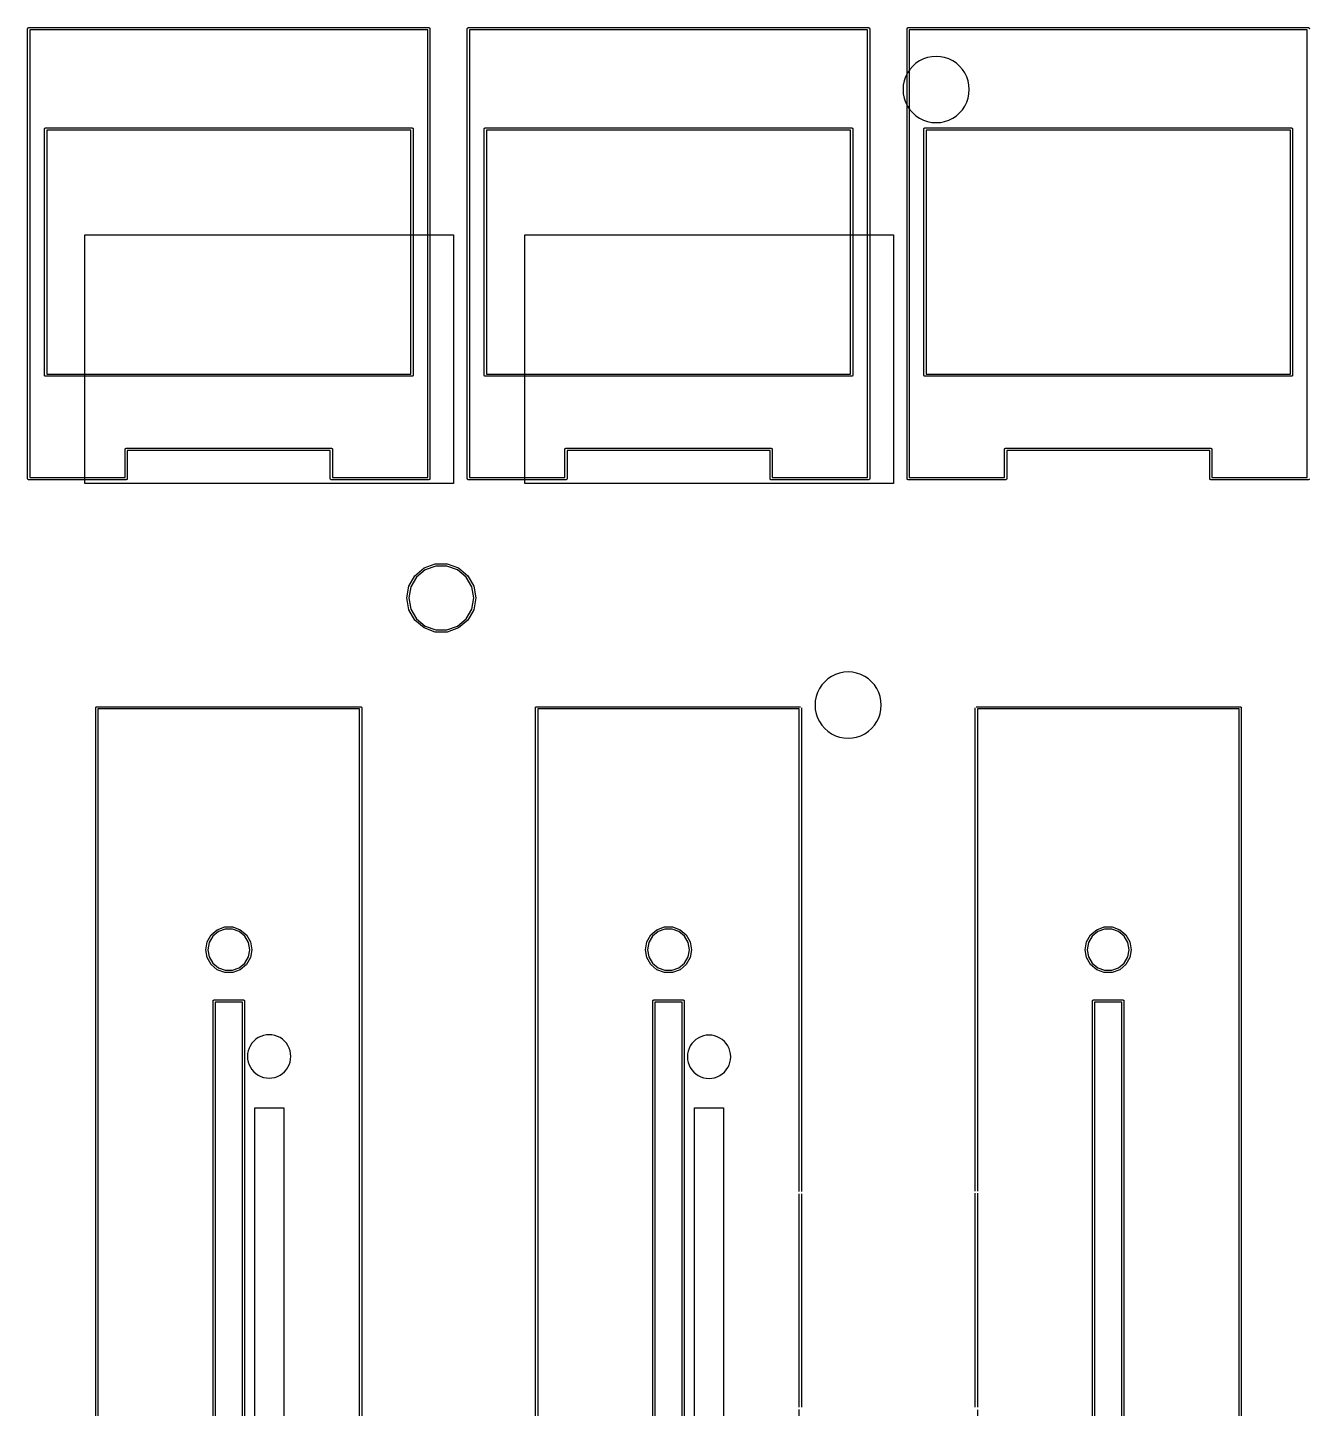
# Model space of a CAD drawing. Extents: x -49 to 2352, y 491 to 1544.
# Drawn here: x 1535.3 to 1799.7, y 836.6 to 1121.5 of the extents above; entities that cross this region are included whole.
import ezdxf

# ---------------------------------------------------------------- set-up
doc = ezdxf.new("R2010")
doc.units = 0
doc.layers.add('Cuts', color=7, linetype='CONTINUOUS')
doc.layers.add('Silkscreen', color=7, linetype='CONTINUOUS')

msp = doc.modelspace()

# ---------------------------------------------------------------- linework, layer by layer
at = {"layer": 'Cuts', "color": 1}
for points in [[(1729.55032, 1108.677368), (1729.55032, 1108.677368)], [(1547.12032, 1078.685368), (1623.16448, 1078.685368), (1623.16448, 1027.435688), (1547.12032, 1027.435688), (1547.12032, 1078.685368)], [(1637.85344, 1078.676808), (1713.8976, 1078.676808), (1713.8976, 1027.427128), (1637.85344, 1027.427128), (1637.85344, 1078.676808)], [(1711.3984, 981.689048), (1711.3984, 981.689048)], [(1589.6016, 909.199368), (1589.6016, 909.199368)], [(1680.3476, 909.126408), (1680.3476, 909.126408)], [(1582.14544, 898.568248), (1588.1568, 898.568248), (1588.1568, 565.950008), (1582.14544, 565.950008), (1582.14544, 898.568248)], [(1672.84992, 898.568248), (1678.86128, 898.568248), (1678.86128, 565.950008), (1672.84992, 565.950008), (1672.84992, 898.568248)]]:
    msp.add_lwpolyline(points, close=True, dxfattribs=at)
for points in [[(1719.30346, 1114.593395), (1717.189867, 1113.373111), (1715.88784, 1111.117935), (1715.88784, 1108.677368)], [(1726.1347, 1114.593395), (1724.021107, 1115.813678), (1721.417053, 1115.813678), (1719.30346, 1114.593395)], [(1729.55032, 1108.677368), (1729.55032, 1111.117935), (1728.248293, 1113.373111), (1726.1347, 1114.593395)], [(1715.88784, 1108.677368), (1715.88784, 1106.236801), (1717.189867, 1103.981624), (1719.30346, 1102.76134)], [(1726.1347, 1102.76134), (1728.248293, 1103.981624), (1729.55032, 1106.236801), (1729.55032, 1108.677368)], [(1719.30346, 1102.76134), (1721.417053, 1101.541057), (1724.021107, 1101.541057), (1726.1347, 1102.76134)], [(1707.98278, 987.605075), (1705.869187, 988.825358), (1703.265133, 988.825358), (1701.15154, 987.605075)], [(1701.15154, 987.605075), (1699.037947, 986.384791), (1697.73592, 984.129615), (1697.73592, 981.689048)], [(1711.3984, 981.689048), (1711.3984, 984.129615), (1710.096373, 986.384791), (1707.98278, 987.605075)], [(1697.73592, 981.689048), (1697.73592, 979.248481), (1699.037947, 976.993304), (1701.15154, 975.77302)], [(1707.98278, 975.77302), (1710.096373, 976.993304), (1711.3984, 979.248481), (1711.3984, 981.689048)], [(1701.15154, 975.77302), (1703.265133, 974.552737), (1705.869187, 974.552737), (1707.98278, 975.77302)], [(1582.89024, 913.074173), (1581.505905, 912.274927), (1580.65312, 910.79786), (1580.65312, 909.199368)], [(1587.36448, 913.074173), (1585.980145, 913.873419), (1584.274575, 913.873419), (1582.89024, 913.074173)], [(1589.6016, 909.199368), (1589.6016, 910.79786), (1588.748815, 912.274927), (1587.36448, 913.074173)], [(1673.63624, 913.001213), (1672.251905, 912.201967), (1671.39912, 910.7249), (1671.39912, 909.126408)], [(1678.11048, 913.001213), (1676.726145, 913.800459), (1675.020575, 913.800459), (1673.63624, 913.001213)], [(1680.3476, 909.126408), (1680.3476, 910.7249), (1679.494815, 912.201967), (1678.11048, 913.001213)], [(1580.65312, 909.199368), (1580.65312, 907.600876), (1581.505905, 906.123808), (1582.89024, 905.324562)], [(1587.36448, 905.324562), (1588.748815, 906.123808), (1589.6016, 907.600876), (1589.6016, 909.199368)], [(1671.39912, 909.126408), (1671.39912, 907.527916), (1672.251905, 906.050848), (1673.63624, 905.251602)], [(1678.11048, 905.251602), (1679.494815, 906.050848), (1680.3476, 907.527916), (1680.3476, 909.126408)], [(1582.89024, 905.324562), (1584.274575, 904.525316), (1585.980145, 904.525316), (1587.36448, 905.324562)], [(1673.63624, 905.251602), (1675.020575, 904.452356), (1676.726145, 904.452356), (1678.11048, 905.251602)]]:
    msp.add_open_spline(points, degree=3, dxfattribs=at)
at = {"layer": 'Silkscreen', "color": 7}
for points in [[(1535.30048, 1028.402088), (1535.30048, 1121.227288), (1535.30048, 1121.247288)], [(1535.30352, 1121.266568), (1535.31152, 1121.285768)], [(1535.30352, 1121.246968), (1535.30352, 1121.266168)], [(1535.30952, 1121.285368), (1535.31752, 1121.304568)], [(1535.3156, 1121.304968), (1535.3244, 1121.321768)], [(1535.32464, 1121.321928), (1535.33264, 1121.340328)], [(1535.33072, 1121.340648), (1535.34272, 1121.355848), (1535.3548, 1121.373368)], [(1535.35488, 1121.373048), (1535.37008, 1121.385848)], [(1535.37, 1121.385688), (1535.382, 1121.400888)], [(1535.38208, 1121.401128), (1535.39728, 1121.410728), (1535.4124, 1121.423608)], [(1535.41232, 1121.423848), (1535.43312, 1121.431848)], [(1535.43352, 1121.430488), (1535.44872, 1121.440088)], [(1535.44864, 1121.440408), (1535.46944, 1121.440408)], [(1535.46984, 1121.443768), (1535.48824, 1121.451768)], [(1535.48792, 1121.450728), (1535.50952, 1121.450728)], [(1535.50912, 1121.450728), (1535.52752, 1121.450728)], [(1535.52728, 1121.454088), (1618.07216, 1121.454088), (1618.09056, 1121.454088)], [(1535.754, 1121.000488), (1535.754, 1028.628888), (1555.4076, 1028.628888), (1555.4076, 1034.449288), (1555.4076, 1034.469288)], [(1598.19184, 1034.449288), (1598.19184, 1028.628888), (1617.84536, 1028.628888), (1617.84536, 1121.000488), (1535.754, 1121.000488)], [(1618.09024, 1121.450728), (1618.11104, 1121.450728)], [(1618.11144, 1121.450728), (1618.12984, 1121.442728)], [(1618.1296, 1121.443768), (1618.1504, 1121.443768)], [(1618.15072, 1121.440408), (1618.16592, 1121.430808)], [(1618.16584, 1121.430488), (1618.18664, 1121.422488)], [(1618.18704, 1121.423848), (1618.20224, 1121.411048)], [(1618.20216, 1121.410808), (1618.21736, 1121.401208), (1618.22928, 1121.385928)], [(1618.22936, 1121.385688), (1618.24456, 1121.372888)], [(1618.24448, 1121.373048), (1618.25648, 1121.355448)], [(1618.25656, 1121.355768), (1618.26856, 1121.340568), (1618.27664, 1121.322248)], [(1618.27472, 1121.321928), (1618.28352, 1121.305128)], [(1618.28376, 1121.304968), (1618.29176, 1121.285768)], [(1618.28984, 1121.285368), (1618.29784, 1121.266168)], [(1618.29592, 1121.266568), (1618.29592, 1121.247368)], [(1618.29592, 1121.246968), (1618.29592, 1121.226968)], [(1618.29888, 1121.227288), (1618.29888, 1028.402088), (1618.29888, 1028.382088)], [(1626.00912, 1028.402088), (1626.00912, 1121.227288), (1626.00912, 1121.247288)], [(1626.01216, 1121.266568), (1626.02016, 1121.285768)], [(1626.01216, 1121.246968), (1626.01216, 1121.266168)], [(1626.01824, 1121.285368), (1626.02624, 1121.304568)], [(1626.02424, 1121.304968), (1626.03304, 1121.321768)], [(1626.03336, 1121.321928), (1626.04136, 1121.340328)], [(1626.03936, 1121.340648), (1626.05136, 1121.355848), (1626.06344, 1121.373368)], [(1626.0636, 1121.373048), (1626.0788, 1121.385848)], [(1626.07872, 1121.385688), (1626.09072, 1121.400888)], [(1626.0908, 1121.401128), (1626.106, 1121.410728), (1626.12112, 1121.423608)], [(1626.12104, 1121.423848), (1626.14184, 1121.431848)], [(1626.14216, 1121.430488), (1626.15736, 1121.440088)], [(1626.15728, 1121.440408), (1626.17808, 1121.440408)], [(1626.17848, 1121.443768), (1626.19688, 1121.451768)], [(1626.19664, 1121.450728), (1626.21824, 1121.450728)], [(1626.21776, 1121.450728), (1626.23616, 1121.450728)], [(1626.23592, 1121.454088), (1708.7808, 1121.454088), (1708.7992, 1121.454088)], [(1626.46272, 1121.000488), (1626.46272, 1028.628888), (1646.11624, 1028.628888), (1646.11624, 1034.449288), (1646.11624, 1034.469288)], [(1688.90048, 1034.449288), (1688.90048, 1028.628888), (1708.554, 1028.628888), (1708.554, 1121.000488), (1626.46272, 1121.000488)], [(1708.79896, 1121.450728), (1708.81976, 1121.450728)], [(1708.82008, 1121.450728), (1708.83848, 1121.442728)], [(1708.83824, 1121.443768), (1708.85984, 1121.443768)], [(1708.85944, 1121.440408), (1708.87464, 1121.430808)], [(1708.87456, 1121.430488), (1708.89616, 1121.422488)], [(1708.89568, 1121.423848), (1708.91088, 1121.411048)], [(1708.9108, 1121.410808), (1708.926, 1121.401208), (1708.93792, 1121.385928)], [(1708.938, 1121.385688), (1708.9532, 1121.372888)], [(1708.95312, 1121.373048), (1708.96512, 1121.355448)], [(1708.9652, 1121.355768), (1708.9772, 1121.340568)], [(1708.97736, 1121.340648), (1708.98536, 1121.322248)], [(1708.98336, 1121.321928), (1708.99216, 1121.305128)], [(1708.99248, 1121.304968), (1709.00048, 1121.285768)], [(1708.99848, 1121.285368), (1709.00648, 1121.266168)], [(1709.00456, 1121.266568), (1709.00456, 1121.247368)], [(1709.00456, 1121.246968), (1709.00456, 1121.226968)], [(1709.0076, 1121.227288), (1709.0076, 1028.402088), (1709.0076, 1028.382088)], [(1716.71784, 1028.402088), (1716.71784, 1121.227288), (1716.71784, 1121.247288)], [(1716.7208, 1121.266568), (1716.7288, 1121.285768)], [(1716.7208, 1121.246968), (1716.7208, 1121.266168)], [(1716.72688, 1121.285368), (1716.73488, 1121.304568)], [(1716.73296, 1121.304968), (1716.74176, 1121.321768)], [(1716.742, 1121.321928), (1716.75, 1121.340328)], [(1716.748, 1121.340648), (1716.76, 1121.355848)], [(1716.76016, 1121.355768), (1716.77216, 1121.373368)], [(1716.77224, 1121.373048), (1716.78744, 1121.385848)], [(1716.78736, 1121.385688), (1716.79936, 1121.400888)], [(1716.79944, 1121.401128), (1716.81464, 1121.410728), (1716.82976, 1121.423608)], [(1716.82968, 1121.423848), (1716.85048, 1121.431848)], [(1716.85088, 1121.430488), (1716.86608, 1121.440088)], [(1716.866, 1121.440408), (1716.8868, 1121.440408)], [(1716.88712, 1121.443768), (1716.90552, 1121.451768)], [(1716.90528, 1121.450728), (1716.92608, 1121.450728)], [(1716.9264, 1121.450728), (1716.9448, 1121.450728)], [(1716.94456, 1121.454088), (1799.48944, 1121.454088), (1799.50784, 1121.454088)], [(1717.17136, 1121.000488), (1717.17136, 1028.628888), (1736.82488, 1028.628888), (1736.82488, 1034.449288), (1736.82488, 1034.469288)], [(1779.60912, 1034.449288), (1779.60912, 1028.628888), (1799.26272, 1028.628888), (1799.26272, 1121.000488), (1717.17136, 1121.000488)], [(1799.5076, 1121.450728), (1799.5284, 1121.450728)], [(1799.5288, 1121.450728), (1799.5472, 1121.442728)], [(1799.54688, 1121.443768), (1799.56768, 1121.443768)], [(1799.56808, 1121.440408), (1799.58328, 1121.430808)], [(1799.5832, 1121.430488), (1799.6048, 1121.422488)], [(1799.60432, 1121.423848), (1799.61952, 1121.411048)], [(1799.61944, 1121.410808), (1799.63464, 1121.401208), (1799.64656, 1121.385928)], [(1799.64672, 1121.385688), (1799.66192, 1121.372888)], [(1799.66184, 1121.373048), (1799.67384, 1121.355448)], [(1799.67392, 1121.355768), (1799.68592, 1121.340568), (1799.694, 1121.322248)], [(1799.692, 1121.321928), (1799.7008, 1121.305128)], [(1799.70112, 1121.304968), (1799.70912, 1121.285768)], [(1799.70712, 1121.285368), (1799.71512, 1121.266168)], [(1799.7132, 1121.266568), (1799.7132, 1121.247368)], [(1799.7132, 1121.246968), (1799.7132, 1121.226968)], [(1538.77768, 1049.748888), (1538.77768, 1100.545688), (1538.77768, 1100.565688)], [(1538.78064, 1100.585048), (1538.78864, 1100.603448)], [(1538.78064, 1100.565368), (1538.78064, 1100.585368)], [(1538.78672, 1100.603768), (1538.79472, 1100.623768)], [(1538.7928, 1100.623448), (1538.8016, 1100.640248)], [(1538.80184, 1100.640328), (1538.80984, 1100.659528)], [(1538.80792, 1100.659128), (1538.81992, 1100.674328)], [(1538.82, 1100.674168), (1538.832, 1100.691768)], [(1538.83208, 1100.691448), (1538.84728, 1100.704248), (1538.8592, 1100.719368)], [(1538.85928, 1100.719528), (1538.87448, 1100.729128), (1538.8896, 1100.742008)], [(1538.88952, 1100.742248), (1538.91032, 1100.750248)], [(1538.91072, 1100.748888), (1538.92592, 1100.758488)], [(1538.92584, 1100.758888), (1538.94664, 1100.758888)], [(1538.94696, 1100.762168), (1538.96536, 1100.770168)], [(1538.96512, 1100.769128), (1538.98592, 1100.769128)], [(1538.98624, 1100.769128), (1539.00464, 1100.769128)], [(1539.0044, 1100.772488), (1614.59496, 1100.772488), (1614.61336, 1100.772488)], [(1539.2312, 1100.318968), (1539.2312, 1049.975608), (1614.36816, 1049.975608), (1614.36816, 1075.147288), (1614.36816, 1100.318968), (1539.2312, 1100.318968)], [(1614.61312, 1100.769128), (1614.63392, 1100.769128)], [(1614.63424, 1100.769128), (1614.65264, 1100.761128)], [(1614.6524, 1100.762168), (1614.6732, 1100.762168)], [(1614.6736, 1100.758888), (1614.6888, 1100.749288)], [(1614.68872, 1100.748888), (1614.70712, 1100.740888)], [(1614.70688, 1100.742248), (1614.72528, 1100.729448)], [(1614.72496, 1100.729208), (1614.74016, 1100.719608), (1614.75208, 1100.704328)], [(1614.75216, 1100.704168), (1614.76736, 1100.691368), (1614.77928, 1100.673848)], [(1614.77944, 1100.674168), (1614.79144, 1100.658968)], [(1614.79152, 1100.659128), (1614.79952, 1100.639928)], [(1614.79752, 1100.640328), (1614.80632, 1100.623528)], [(1614.80664, 1100.623448), (1614.81464, 1100.603448)], [(1614.81264, 1100.603768), (1614.82064, 1100.585368)], [(1614.81872, 1100.585048), (1614.81872, 1100.565048)], [(1614.81872, 1100.565368), (1614.81872, 1100.545368)], [(1614.82176, 1100.545688), (1614.82176, 1075.147288), (1614.82176, 1049.748888), (1614.82176, 1049.728888)], [(1629.48632, 1049.748888), (1629.48632, 1100.545688), (1629.48632, 1100.565688)], [(1629.48936, 1100.585048), (1629.49736, 1100.603448)], [(1629.48936, 1100.565368), (1629.48936, 1100.585368)], [(1629.49536, 1100.603768), (1629.50336, 1100.623768)], [(1629.50144, 1100.623448), (1629.51024, 1100.640248)], [(1629.51048, 1100.640328), (1629.51848, 1100.659528)], [(1629.51656, 1100.659128), (1629.52856, 1100.674328)], [(1629.52864, 1100.674168), (1629.54064, 1100.691768)], [(1629.54072, 1100.691448), (1629.55592, 1100.704248), (1629.56784, 1100.719368)], [(1629.56792, 1100.719528), (1629.58312, 1100.729128), (1629.59824, 1100.742008)], [(1629.59816, 1100.742248), (1629.61976, 1100.750248)], [(1629.61936, 1100.748888), (1629.63456, 1100.758488)], [(1629.63448, 1100.758888), (1629.65528, 1100.758888)], [(1629.6556, 1100.762168), (1629.674, 1100.770168)], [(1629.67376, 1100.769128), (1629.69456, 1100.769128)], [(1629.69496, 1100.769128), (1629.71336, 1100.769128)], [(1629.71304, 1100.772488), (1705.3036, 1100.772488), (1705.322, 1100.772488)], [(1629.93984, 1100.318968), (1629.93984, 1049.975608), (1705.07688, 1049.975608), (1705.07688, 1075.147288), (1705.07688, 1100.318968), (1629.93984, 1100.318968)], [(1705.32176, 1100.769128), (1705.34256, 1100.769128)], [(1705.34296, 1100.769128), (1705.36136, 1100.761128)], [(1705.36104, 1100.762168), (1705.38184, 1100.762168)], [(1705.38224, 1100.758888), (1705.39744, 1100.749288)], [(1705.39736, 1100.748888), (1705.41576, 1100.740888)], [(1705.41552, 1100.742248), (1705.43392, 1100.729448)], [(1705.43368, 1100.729208), (1705.44888, 1100.719608), (1705.4608, 1100.704328)], [(1705.46088, 1100.704168), (1705.47608, 1100.691368), (1705.488, 1100.673848)], [(1705.48808, 1100.674168), (1705.50008, 1100.658968)], [(1705.50016, 1100.659128), (1705.50816, 1100.639928)], [(1705.50624, 1100.640328), (1705.51504, 1100.623528)], [(1705.51528, 1100.623448), (1705.52328, 1100.603448)], [(1705.52136, 1100.603768), (1705.52936, 1100.585368)], [(1705.52736, 1100.585048), (1705.52736, 1100.565048)], [(1705.52736, 1100.565368), (1705.52736, 1100.545368)], [(1705.5304, 1100.545688), (1705.5304, 1075.147288), (1705.5304, 1049.748888), (1705.5304, 1049.728888)], [(1720.19496, 1049.748888), (1720.19496, 1100.545688), (1720.19496, 1100.565688)], [(1720.198, 1100.585048), (1720.206, 1100.603448)], [(1720.198, 1100.565368), (1720.198, 1100.585368)], [(1720.204, 1100.603768), (1720.212, 1100.623768)], [(1720.21008, 1100.623448), (1720.21888, 1100.640248)], [(1720.21912, 1100.640328), (1720.22712, 1100.659528)], [(1720.2252, 1100.659128), (1720.2372, 1100.674328)], [(1720.23728, 1100.674168), (1720.24928, 1100.691768)], [(1720.24936, 1100.691448), (1720.26456, 1100.704248), (1720.27648, 1100.719368)], [(1720.27664, 1100.719528), (1720.29184, 1100.729128), (1720.30696, 1100.742008)], [(1720.30688, 1100.742248), (1720.32768, 1100.750248)], [(1720.328, 1100.748888), (1720.3432, 1100.758488)], [(1720.34312, 1100.758888), (1720.36392, 1100.758888)], [(1720.36432, 1100.762168), (1720.38272, 1100.770168)], [(1720.3824, 1100.769128), (1720.4032, 1100.769128)], [(1720.4036, 1100.769128), (1720.422, 1100.769128)], [(1720.42176, 1100.772488), (1796.01232, 1100.772488), (1796.03072, 1100.772488)], [(1720.64848, 1100.318968), (1720.64848, 1049.975608), (1795.78552, 1049.975608), (1795.78552, 1075.147288), (1795.78552, 1100.318968), (1720.64848, 1100.318968)], [(1796.0304, 1100.769128), (1796.0512, 1100.769128)], [(1796.0516, 1100.769128), (1796.07, 1100.761128)], [(1796.06976, 1100.762168), (1796.09056, 1100.762168)], [(1796.09088, 1100.758888), (1796.10608, 1100.749288)], [(1796.106, 1100.748888), (1796.1244, 1100.740888)], [(1796.12416, 1100.742248), (1796.14256, 1100.729448)], [(1796.14232, 1100.729208), (1796.15752, 1100.719608), (1796.16944, 1100.704328)], [(1796.16952, 1100.704168), (1796.18472, 1100.691368), (1796.19664, 1100.673848)], [(1796.19672, 1100.674168), (1796.20872, 1100.658968)], [(1796.2088, 1100.659128), (1796.2168, 1100.639928)], [(1796.21488, 1100.640328), (1796.22368, 1100.623528)], [(1796.22392, 1100.623448), (1796.23192, 1100.603448)], [(1796.23, 1100.603768), (1796.238, 1100.585368)], [(1796.236, 1100.585048), (1796.236, 1100.565048)], [(1796.236, 1100.565368), (1796.236, 1100.545368)], [(1796.23904, 1100.545688), (1796.23904, 1075.147288), (1796.23904, 1049.748888), (1796.23904, 1049.728888)], [(1538.78672, 1049.690808), (1538.77872, 1049.709208)], [(1538.78064, 1049.729208), (1538.78064, 1049.749208)], [(1538.78064, 1049.709528), (1538.78064, 1049.729528)], [(1538.7928, 1049.671128), (1538.7848, 1049.691128)], [(1538.80184, 1049.654248), (1538.79304, 1049.671048)], [(1538.82, 1049.620328), (1538.808, 1049.635528), (1538.79992, 1049.654648)], [(1538.8472, 1049.590408), (1538.832, 1049.603208), (1538.82008, 1049.620728)], [(1538.8744, 1049.565288), (1538.8592, 1049.574888), (1538.84728, 1049.590168)], [(1538.88952, 1049.552328), (1538.87432, 1049.565128)], [(1538.91072, 1049.545688), (1538.88992, 1049.553688)], [(1538.92584, 1049.535688), (1538.91064, 1049.546088)], [(1538.94696, 1049.532328), (1538.92616, 1049.532328)], [(1538.96512, 1049.525368), (1538.94672, 1049.533368)], [(1538.98624, 1049.525368), (1538.96544, 1049.525368)], [(1614.59496, 1049.522088), (1539.0044, 1049.522088), (1538.986, 1049.522088)], [(1614.61312, 1049.525368), (1614.59472, 1049.525368)], [(1614.63424, 1049.525368), (1614.61344, 1049.525368)], [(1614.6524, 1049.532328), (1614.634, 1049.524328)], [(1614.6736, 1049.535688), (1614.6528, 1049.535688)], [(1614.68872, 1049.545688), (1614.67352, 1049.535288)], [(1614.70688, 1049.552328), (1614.68848, 1049.544328)], [(1614.74008, 1049.574968), (1614.72488, 1049.565368), (1614.70656, 1049.552488)], [(1614.76728, 1049.603128), (1614.75208, 1049.590328), (1614.74016, 1049.575208)], [(1614.79152, 1049.635448), (1614.77952, 1049.620248), (1614.76744, 1049.602728)], [(1614.79752, 1049.654248), (1614.78952, 1049.635048)], [(1614.80664, 1049.671128), (1614.79784, 1049.654328)], [(1614.81264, 1049.690808), (1614.80464, 1049.670808)], [(1614.81872, 1049.709528), (1614.81072, 1049.691128)], [(1614.81872, 1049.729208), (1614.81872, 1049.709208)], [(1629.49536, 1049.690808), (1629.48736, 1049.709208)], [(1629.48936, 1049.729208), (1629.48936, 1049.749208)], [(1629.48936, 1049.709528), (1629.48936, 1049.729528)], [(1629.50144, 1049.671128), (1629.49344, 1049.691128)], [(1629.51048, 1049.654248), (1629.50168, 1049.671048)], [(1629.52864, 1049.620328), (1629.51664, 1049.635528), (1629.50856, 1049.654648)], [(1629.55584, 1049.590408), (1629.54064, 1049.603208), (1629.52872, 1049.620728)], [(1629.58304, 1049.565288), (1629.56784, 1049.574888), (1629.55592, 1049.590168)], [(1629.59816, 1049.552328), (1629.58296, 1049.565128)], [(1629.61936, 1049.545688), (1629.59776, 1049.553688)], [(1629.63448, 1049.535688), (1629.61928, 1049.546088)], [(1629.6556, 1049.532328), (1629.634, 1049.532328)], [(1629.67376, 1049.525368), (1629.65536, 1049.533368)], [(1629.69496, 1049.525368), (1629.67416, 1049.525368)], [(1705.3036, 1049.522088), (1629.71304, 1049.522088), (1629.69464, 1049.522088)], [(1705.32176, 1049.525368), (1705.30336, 1049.525368)], [(1705.34296, 1049.525368), (1705.32216, 1049.525368)], [(1705.36104, 1049.532328), (1705.34264, 1049.524328)], [(1705.38224, 1049.535688), (1705.36144, 1049.535688)], [(1705.39736, 1049.545688), (1705.38216, 1049.535288)], [(1705.41552, 1049.552328), (1705.39712, 1049.544328)], [(1705.4488, 1049.574968), (1705.4336, 1049.565368), (1705.41528, 1049.552488)], [(1705.476, 1049.603128), (1705.4608, 1049.590328), (1705.44888, 1049.575208)], [(1705.50016, 1049.635448), (1705.48816, 1049.620248), (1705.47608, 1049.602728)], [(1705.50624, 1049.654248), (1705.49824, 1049.635048)], [(1705.51528, 1049.671128), (1705.50648, 1049.654328)], [(1705.52136, 1049.690808), (1705.51336, 1049.670808)], [(1705.52736, 1049.709528), (1705.51936, 1049.691128)], [(1705.52736, 1049.729208), (1705.52736, 1049.709208)], [(1720.204, 1049.690808), (1720.196, 1049.709208)], [(1720.198, 1049.729208), (1720.198, 1049.749208)], [(1720.198, 1049.709528), (1720.198, 1049.729528)], [(1720.21008, 1049.671128), (1720.20208, 1049.691128)], [(1720.21912, 1049.654248), (1720.21032, 1049.671048)], [(1720.23728, 1049.620328), (1720.22528, 1049.635528), (1720.2172, 1049.654648)], [(1720.26448, 1049.590408), (1720.24928, 1049.603208), (1720.23736, 1049.620728)], [(1720.29176, 1049.565288), (1720.27656, 1049.574888), (1720.26464, 1049.590168)], [(1720.30688, 1049.552328), (1720.29168, 1049.565128)], [(1720.328, 1049.545688), (1720.3072, 1049.553688)], [(1720.34312, 1049.535688), (1720.32792, 1049.546088)], [(1720.36432, 1049.532328), (1720.34352, 1049.532328)], [(1720.3824, 1049.525368), (1720.364, 1049.533368)], [(1720.4036, 1049.525368), (1720.3828, 1049.525368)], [(1796.01232, 1049.522088), (1720.42176, 1049.522088), (1720.40336, 1049.522088)], [(1796.0304, 1049.525368), (1796.012, 1049.525368)], [(1796.0516, 1049.525368), (1796.0308, 1049.525368)], [(1796.06976, 1049.532328), (1796.05136, 1049.524328)], [(1796.09088, 1049.535688), (1796.07008, 1049.535688)], [(1796.106, 1049.545688), (1796.0908, 1049.535288)], [(1796.12416, 1049.552328), (1796.10576, 1049.544328)], [(1796.15744, 1049.574968), (1796.14224, 1049.565368), (1796.12392, 1049.552488)], [(1796.18464, 1049.603128), (1796.16944, 1049.590328), (1796.15752, 1049.575208)], [(1796.2088, 1049.635448), (1796.1968, 1049.620248), (1796.18472, 1049.602728)], [(1796.21488, 1049.654248), (1796.20688, 1049.635048)], [(1796.22392, 1049.671128), (1796.21512, 1049.654328)], [(1796.23, 1049.690808), (1796.222, 1049.670808)], [(1796.236, 1049.709528), (1796.228, 1049.691128)], [(1796.236, 1049.729208), (1796.236, 1049.709208)], [(1555.41056, 1034.488648), (1555.41856, 1034.507048)], [(1555.41056, 1034.468968), (1555.41056, 1034.488968)], [(1555.41664, 1034.507368), (1555.42464, 1034.527368)], [(1555.42272, 1034.527048), (1555.43152, 1034.543848)], [(1555.43176, 1034.543928), (1555.43976, 1034.563128)], [(1555.43784, 1034.562728), (1555.44984, 1034.577928), (1555.46192, 1034.594648)], [(1555.462, 1034.595048), (1555.4772, 1034.607848), (1555.48912, 1034.622968)], [(1555.4892, 1034.623208), (1555.5044, 1034.632808), (1555.51952, 1034.645688)], [(1555.51944, 1034.645848), (1555.54024, 1034.653848)], [(1555.54064, 1034.652488), (1555.55584, 1034.662088)], [(1555.55576, 1034.662488), (1555.57656, 1034.662488)], [(1555.57688, 1034.665848), (1555.59528, 1034.673848)], [(1555.59504, 1034.672808), (1555.61584, 1034.672808)], [(1555.61616, 1034.672808), (1555.63456, 1034.672808)], [(1555.63432, 1034.676088), (1597.96504, 1034.676088), (1597.98344, 1034.676088)], [(1597.73824, 1028.402088), (1597.73824, 1034.222568), (1555.86112, 1034.222568), (1555.86112, 1028.402088), (1555.86112, 1028.382088)], [(1597.9832, 1034.672808), (1598.004, 1034.672808)], [(1598.00432, 1034.672808), (1598.02272, 1034.664808)], [(1598.02248, 1034.665848), (1598.04328, 1034.665848)], [(1598.04368, 1034.662488), (1598.05888, 1034.652888)], [(1598.0588, 1034.652488), (1598.0772, 1034.644488)], [(1598.07696, 1034.645848), (1598.09536, 1034.633048)], [(1598.09504, 1034.632888), (1598.11024, 1034.623288), (1598.12216, 1034.608008)], [(1598.12224, 1034.607768), (1598.13744, 1034.594968), (1598.14936, 1034.578248)], [(1598.14952, 1034.577848), (1598.16152, 1034.562648), (1598.1696, 1034.543528)], [(1598.1676, 1034.543928), (1598.1764, 1034.527128)], [(1598.17672, 1034.527048), (1598.18472, 1034.507048)], [(1598.18272, 1034.507368), (1598.19072, 1034.488968)], [(1598.1888, 1034.488648), (1598.1888, 1034.468648)], [(1598.1888, 1034.468968), (1598.1888, 1034.448968)], [(1646.11928, 1034.488648), (1646.12728, 1034.507048)], [(1646.11928, 1034.468968), (1646.11928, 1034.488968)], [(1646.12528, 1034.507368), (1646.13328, 1034.527368)], [(1646.13136, 1034.527048), (1646.14016, 1034.543848)], [(1646.1404, 1034.543928), (1646.1484, 1034.563128)], [(1646.14648, 1034.562728), (1646.15848, 1034.577928), (1646.17056, 1034.594648)], [(1646.17064, 1034.595048), (1646.18584, 1034.607848), (1646.19776, 1034.622968)], [(1646.19784, 1034.623208), (1646.21304, 1034.632808), (1646.22816, 1034.645688)], [(1646.22808, 1034.645848), (1646.24888, 1034.653848)], [(1646.24928, 1034.652488), (1646.26448, 1034.662088)], [(1646.2644, 1034.662488), (1646.2852, 1034.662488)], [(1646.28552, 1034.665848), (1646.30392, 1034.673848)], [(1646.30368, 1034.672808), (1646.32448, 1034.672808)], [(1646.32488, 1034.672808), (1646.34328, 1034.672808)], [(1646.34296, 1034.676088), (1688.67368, 1034.676088), (1688.69208, 1034.676088)], [(1688.44696, 1028.402088), (1688.44696, 1034.222568), (1646.56976, 1034.222568), (1646.56976, 1028.402088), (1646.56976, 1028.382088)], [(1688.69184, 1034.672808), (1688.71264, 1034.672808)], [(1688.71304, 1034.672808), (1688.73144, 1034.664808)], [(1688.73112, 1034.665848), (1688.75192, 1034.665848)], [(1688.75232, 1034.662488), (1688.76752, 1034.652888)], [(1688.76744, 1034.652488), (1688.78584, 1034.644488)], [(1688.7856, 1034.645848), (1688.804, 1034.633048)], [(1688.80376, 1034.632888), (1688.81896, 1034.623288), (1688.83088, 1034.608008)], [(1688.83096, 1034.607768), (1688.84616, 1034.594968), (1688.85808, 1034.578248)], [(1688.85816, 1034.577848), (1688.87016, 1034.562648), (1688.87824, 1034.543528)], [(1688.87632, 1034.543928), (1688.88512, 1034.527128)], [(1688.88536, 1034.527048), (1688.89336, 1034.507048)], [(1688.89144, 1034.507368), (1688.89944, 1034.488968)], [(1688.89744, 1034.488648), (1688.89744, 1034.468648)], [(1688.89744, 1034.468968), (1688.89744, 1034.448968)], [(1736.82792, 1034.488648), (1736.83592, 1034.507048)], [(1736.82792, 1034.468968), (1736.82792, 1034.488968)], [(1736.834, 1034.507368), (1736.842, 1034.527368)], [(1736.84, 1034.527048), (1736.8488, 1034.543848)], [(1736.84904, 1034.543928), (1736.85704, 1034.563128)], [(1736.85512, 1034.562728), (1736.86712, 1034.577928), (1736.8792, 1034.594648)], [(1736.87928, 1034.595048), (1736.89448, 1034.607848), (1736.9064, 1034.622968)], [(1736.90656, 1034.623208), (1736.92176, 1034.632808), (1736.93688, 1034.645688)], [(1736.9368, 1034.645848), (1736.9584, 1034.653848)], [(1736.95792, 1034.652488), (1736.97312, 1034.662088)], [(1736.97304, 1034.662488), (1736.99384, 1034.662488)], [(1736.99424, 1034.665848), (1737.01264, 1034.673848)], [(1737.01232, 1034.672808), (1737.03312, 1034.672808)], [(1737.03352, 1034.672808), (1737.05192, 1034.672808)], [(1737.05168, 1034.676088), (1779.3824, 1034.676088), (1779.4008, 1034.676088)], [(1779.1556, 1028.402088), (1779.1556, 1034.222568), (1737.2784, 1034.222568), (1737.2784, 1028.402088), (1737.2784, 1028.382088)], [(1779.40048, 1034.672808), (1779.42128, 1034.672808)], [(1779.42168, 1034.672808), (1779.44008, 1034.664808)], [(1779.43984, 1034.665848), (1779.46144, 1034.665848)], [(1779.46096, 1034.662488), (1779.47616, 1034.652888)], [(1779.47608, 1034.652488), (1779.49448, 1034.644488)], [(1779.49424, 1034.645848), (1779.51264, 1034.633048)], [(1779.5124, 1034.632888), (1779.5276, 1034.623288), (1779.53952, 1034.608008)], [(1779.5396, 1034.607768), (1779.5548, 1034.594968), (1779.56672, 1034.578248)], [(1779.5668, 1034.577848), (1779.5788, 1034.562648), (1779.58688, 1034.543528)], [(1779.58496, 1034.543928), (1779.59376, 1034.527128)], [(1779.594, 1034.527048), (1779.602, 1034.507048)], [(1779.60008, 1034.507368), (1779.60808, 1034.488968)], [(1779.60608, 1034.488648), (1779.60608, 1034.468648)], [(1779.60608, 1034.468968), (1779.60608, 1034.448968)], [(1535.30952, 1028.344008), (1535.30152, 1028.363208)], [(1535.30352, 1028.382408), (1535.30352, 1028.402408)], [(1535.30352, 1028.362808), (1535.30352, 1028.382008)], [(1555.85808, 1028.362808), (1555.85008, 1028.343608)], [(1555.85808, 1028.382408), (1555.85808, 1028.363208)], [(1597.74736, 1028.344008), (1597.73936, 1028.363208)], [(1597.74128, 1028.382408), (1597.74128, 1028.402408)], [(1597.74128, 1028.362808), (1597.74128, 1028.382008)], [(1618.29592, 1028.362808), (1618.28792, 1028.343608)], [(1618.29592, 1028.382408), (1618.29592, 1028.363208)], [(1626.01824, 1028.344008), (1626.01024, 1028.363208)], [(1626.01216, 1028.382408), (1626.01216, 1028.402408)], [(1626.01216, 1028.362808), (1626.01216, 1028.382008)], [(1646.56672, 1028.362808), (1646.55872, 1028.343608)], [(1646.56672, 1028.382408), (1646.56672, 1028.363208)], [(1688.456, 1028.344008), (1688.448, 1028.363208)], [(1688.45, 1028.382408), (1688.45, 1028.402408)], [(1688.45, 1028.362808), (1688.45, 1028.382008)], [(1709.00456, 1028.362808), (1708.99656, 1028.343608)], [(1709.00456, 1028.382408), (1709.00456, 1028.363208)], [(1716.72688, 1028.344008), (1716.71888, 1028.363208)], [(1716.7208, 1028.382408), (1716.7208, 1028.402408)], [(1716.7208, 1028.362808), (1716.7208, 1028.382008)], [(1737.27544, 1028.362808), (1737.26744, 1028.343608)], [(1737.27544, 1028.382408), (1737.27544, 1028.363208)], [(1779.16464, 1028.344008), (1779.15664, 1028.363208)], [(1779.15864, 1028.382408), (1779.15864, 1028.402408)], [(1779.15864, 1028.362808), (1779.15864, 1028.382008)], [(1799.7132, 1028.362808), (1799.7052, 1028.343608)], [(1799.7132, 1028.382408), (1799.7132, 1028.363208)], [(1535.3156, 1028.324408), (1535.3076, 1028.343608)], [(1535.32464, 1028.307448), (1535.31584, 1028.324248)], [(1535.3428, 1028.273608), (1535.3308, 1028.288808), (1535.32272, 1028.307128)], [(1535.37, 1028.243608), (1535.3548, 1028.256408), (1535.34288, 1028.273928)], [(1535.3972, 1028.218568), (1535.382, 1028.228168), (1535.37008, 1028.243448)], [(1535.41232, 1028.205528), (1535.39712, 1028.218328)], [(1535.43352, 1028.198888), (1535.41272, 1028.206888)], [(1535.44864, 1028.188888), (1535.43344, 1028.199288)], [(1535.46984, 1028.185608), (1535.44904, 1028.185608)], [(1535.48792, 1028.178648), (1535.46952, 1028.186648)], [(1535.50912, 1028.178648), (1535.48752, 1028.178648)], [(1555.63432, 1028.175288), (1535.52728, 1028.175288), (1535.50888, 1028.175288)], [(1555.65248, 1028.178648), (1555.63408, 1028.178648)], [(1555.67368, 1028.178648), (1555.65208, 1028.178648)], [(1555.69176, 1028.185608), (1555.67336, 1028.177608)], [(1555.71296, 1028.188888), (1555.69216, 1028.188888)], [(1555.72808, 1028.198888), (1555.71288, 1028.188488)], [(1555.74624, 1028.205528), (1555.72784, 1028.197528)], [(1555.77944, 1028.228248), (1555.76424, 1028.218648), (1555.74592, 1028.205768)], [(1555.80672, 1028.256328), (1555.79152, 1028.243528), (1555.7796, 1028.228408)], [(1555.83088, 1028.288728), (1555.81888, 1028.273528), (1555.8068, 1028.256008)], [(1555.83696, 1028.307448), (1555.82896, 1028.289048)], [(1555.846, 1028.324408), (1555.8372, 1028.307608)], [(1555.852, 1028.344008), (1555.844, 1028.324808)], [(1597.75336, 1028.324408), (1597.74536, 1028.343608)], [(1597.76248, 1028.307448), (1597.75368, 1028.324248)], [(1597.76848, 1028.288728), (1597.76048, 1028.307128)], [(1597.78064, 1028.273608), (1597.76864, 1028.288808)], [(1597.80784, 1028.243608), (1597.79264, 1028.256408), (1597.78072, 1028.273928)], [(1597.83504, 1028.218568), (1597.81984, 1028.228168), (1597.80792, 1028.243448)], [(1597.85016, 1028.205528), (1597.83496, 1028.218328)], [(1597.87128, 1028.198888), (1597.85048, 1028.206888)], [(1597.8864, 1028.188888), (1597.8712, 1028.199288)], [(1597.9076, 1028.185608), (1597.8868, 1028.185608)], [(1597.92576, 1028.178648), (1597.90736, 1028.186648)], [(1597.94688, 1028.178648), (1597.92528, 1028.178648)], [(1618.07216, 1028.175288), (1597.96504, 1028.175288), (1597.94664, 1028.175288)], [(1618.09024, 1028.178648), (1618.07184, 1028.178648)], [(1618.11144, 1028.178648), (1618.09064, 1028.178648)], [(1618.1296, 1028.185608), (1618.1112, 1028.177608)], [(1618.15072, 1028.188888), (1618.12992, 1028.188888)], [(1618.16584, 1028.198888), (1618.15064, 1028.188488)], [(1618.18704, 1028.205528), (1618.16624, 1028.197528)], [(1618.21728, 1028.228248), (1618.20208, 1028.218648), (1618.18696, 1028.205768)], [(1618.24448, 1028.256328), (1618.22928, 1028.243528), (1618.21736, 1028.228408)], [(1618.26864, 1028.288728), (1618.25664, 1028.273528), (1618.24456, 1028.256008)], [(1618.27472, 1028.307448), (1618.26672, 1028.289048)], [(1618.28376, 1028.324408), (1618.27496, 1028.307608)], [(1618.28984, 1028.344008), (1618.28184, 1028.324808)], [(1626.02424, 1028.324408), (1626.01624, 1028.343608)], [(1626.03336, 1028.307448), (1626.02456, 1028.324248)], [(1626.05144, 1028.273608), (1626.03944, 1028.288808), (1626.03136, 1028.307128)], [(1626.07872, 1028.243608), (1626.06352, 1028.256408), (1626.0516, 1028.273928)], [(1626.10592, 1028.218568), (1626.09072, 1028.228168), (1626.0788, 1028.243448)], [(1626.12104, 1028.205528), (1626.10584, 1028.218328)], [(1626.14216, 1028.198888), (1626.12136, 1028.206888)], [(1626.15728, 1028.188888), (1626.14208, 1028.199288)], [(1626.17848, 1028.185608), (1626.15768, 1028.185608)], [(1626.19664, 1028.178648), (1626.17824, 1028.186648)], [(1626.21776, 1028.178648), (1626.19616, 1028.178648)], [(1646.34296, 1028.175288), (1626.23592, 1028.175288), (1626.21752, 1028.175288)], [(1646.36112, 1028.178648), (1646.34272, 1028.178648)], [(1646.38232, 1028.178648), (1646.36152, 1028.178648)], [(1646.40048, 1028.185608), (1646.38208, 1028.177608)], [(1646.4216, 1028.188888), (1646.4008, 1028.188888)], [(1646.43672, 1028.198888), (1646.42152, 1028.188488)], [(1646.45488, 1028.205528), (1646.43648, 1028.197528)], [(1646.48816, 1028.228248), (1646.47296, 1028.218648), (1646.45464, 1028.205768)], [(1646.51536, 1028.256328), (1646.50016, 1028.243528), (1646.48824, 1028.228408)], [(1646.53952, 1028.288728), (1646.52752, 1028.273528), (1646.51544, 1028.256008)], [(1646.5456, 1028.307448), (1646.5376, 1028.289048)], [(1646.55464, 1028.324408), (1646.54584, 1028.307608)], [(1646.56072, 1028.344008), (1646.55272, 1028.324808)], [(1688.46208, 1028.324408), (1688.45408, 1028.343608)], [(1688.47112, 1028.307448), (1688.46232, 1028.324248)], [(1688.48928, 1028.273608), (1688.47728, 1028.288808), (1688.4692, 1028.307128)], [(1688.51648, 1028.243608), (1688.50128, 1028.256408), (1688.48936, 1028.273928)], [(1688.54368, 1028.218568), (1688.52848, 1028.228168), (1688.51656, 1028.243448)], [(1688.5588, 1028.205528), (1688.5436, 1028.218328)], [(1688.58, 1028.198888), (1688.5592, 1028.206888)], [(1688.59512, 1028.188888), (1688.57992, 1028.199288)], [(1688.61624, 1028.185608), (1688.59544, 1028.185608)], [(1688.6344, 1028.178648), (1688.616, 1028.186648)], [(1688.6556, 1028.178648), (1688.6348, 1028.178648)], [(1708.7808, 1028.175288), (1688.67368, 1028.175288), (1688.65528, 1028.175288)], [(1708.79896, 1028.178648), (1708.78056, 1028.178648)], [(1708.82008, 1028.178648), (1708.79928, 1028.178648)], [(1708.83824, 1028.185608), (1708.81984, 1028.177608)], [(1708.85944, 1028.188888), (1708.83784, 1028.188888)], [(1708.87456, 1028.198888), (1708.85936, 1028.188488)], [(1708.89568, 1028.205528), (1708.87488, 1028.197528)], [(1708.92592, 1028.228248), (1708.91072, 1028.218648), (1708.8956, 1028.205768)], [(1708.95312, 1028.256328), (1708.93792, 1028.243528), (1708.926, 1028.228408)], [(1708.9652, 1028.273608), (1708.9532, 1028.256008)], [(1708.97736, 1028.288728), (1708.96536, 1028.273528)], [(1708.98336, 1028.307448), (1708.97536, 1028.289048)], [(1708.99248, 1028.324408), (1708.98368, 1028.307608)], [(1708.99848, 1028.344008), (1708.99048, 1028.324808)], [(1716.73296, 1028.324408), (1716.72496, 1028.343608)], [(1716.742, 1028.307448), (1716.7332, 1028.324248)], [(1716.748, 1028.288728), (1716.74, 1028.307128)], [(1716.76016, 1028.273608), (1716.74816, 1028.288808)], [(1716.78736, 1028.243608), (1716.77216, 1028.256408), (1716.76024, 1028.273928)], [(1716.81456, 1028.218568), (1716.79936, 1028.228168), (1716.78744, 1028.243448)], [(1716.82968, 1028.205528), (1716.81448, 1028.218328)], [(1716.85088, 1028.198888), (1716.83008, 1028.206888)], [(1716.866, 1028.188888), (1716.8508, 1028.199288)], [(1716.88712, 1028.185608), (1716.86632, 1028.185608)], [(1716.90528, 1028.178648), (1716.88688, 1028.186648)], [(1716.9264, 1028.178648), (1716.9056, 1028.178648)], [(1737.05168, 1028.175288), (1716.94456, 1028.175288), (1716.92616, 1028.175288)], [(1737.06984, 1028.178648), (1737.05144, 1028.178648)], [(1737.09096, 1028.178648), (1737.07016, 1028.178648)], [(1737.10912, 1028.185608), (1737.09072, 1028.177608)], [(1737.13024, 1028.188888), (1737.10944, 1028.188888)], [(1737.14536, 1028.198888), (1737.13016, 1028.188488)], [(1737.16352, 1028.205528), (1737.14512, 1028.197528)], [(1737.1968, 1028.228248), (1737.1816, 1028.218648), (1737.16328, 1028.205768)], [(1737.224, 1028.256328), (1737.2088, 1028.243528), (1737.19688, 1028.228408)], [(1737.24816, 1028.288728), (1737.23616, 1028.273528), (1737.22408, 1028.256008)], [(1737.25424, 1028.307448), (1737.24624, 1028.289048)], [(1737.26328, 1028.324408), (1737.25448, 1028.307608)], [(1737.26936, 1028.344008), (1737.26136, 1028.324808)], [(1779.17072, 1028.324408), (1779.16272, 1028.343608)], [(1779.17976, 1028.307448), (1779.17096, 1028.324248)], [(1779.19792, 1028.273608), (1779.18592, 1028.288808), (1779.17784, 1028.307128)], [(1779.22512, 1028.243608), (1779.20992, 1028.256408), (1779.198, 1028.273928)], [(1779.25232, 1028.218568), (1779.23712, 1028.228168), (1779.2252, 1028.243448)], [(1779.26744, 1028.205528), (1779.25224, 1028.218328)], [(1779.28864, 1028.198888), (1779.26784, 1028.206888)], [(1779.30376, 1028.188888), (1779.28856, 1028.199288)], [(1779.32496, 1028.185608), (1779.30416, 1028.185608)], [(1779.34304, 1028.178648), (1779.32464, 1028.186648)], [(1779.36424, 1028.178648), (1779.34344, 1028.178648)], [(1799.48944, 1028.175288), (1779.3824, 1028.175288), (1779.364, 1028.175288)], [(1799.5076, 1028.178648), (1799.4892, 1028.178648)], [(1799.5288, 1028.178648), (1799.508, 1028.178648)], [(1799.54688, 1028.185608), (1799.52848, 1028.177608)], [(1799.56808, 1028.188888), (1799.54728, 1028.188888)], [(1799.5832, 1028.198888), (1799.568, 1028.188488)], [(1799.60432, 1028.205528), (1799.58352, 1028.197528)], [(1799.63456, 1028.228248), (1799.61936, 1028.218648), (1799.60424, 1028.205768)], [(1799.66184, 1028.256328), (1799.64664, 1028.243528), (1799.63472, 1028.228408)], [(1799.686, 1028.288728), (1799.674, 1028.273528), (1799.66192, 1028.256008)], [(1799.692, 1028.307448), (1799.684, 1028.289048)], [(1799.70112, 1028.324408), (1799.69232, 1028.307608)], [(1799.70712, 1028.344008), (1799.69912, 1028.324808)], [(1626.11192, 999.201128), (1624.21008, 997.607368), (1621.88192, 996.759608), (1619.40256, 996.759608), (1617.07128, 997.607368), (1615.17248, 999.201128), (1613.9328, 1001.348248), (1613.50344, 1003.789768), (1613.9328, 1006.231368), (1615.17248, 1008.378408), (1617.07128, 1009.972168), (1619.40256, 1010.820008), (1621.88192, 1010.820008), (1624.21008, 1009.972168), (1626.11192, 1008.378408), (1627.3516, 1006.231368), (1627.78096, 1003.789768), (1627.3516, 1001.348248), (1626.11192, 999.201128)], [(1625.76424, 1008.086968), (1623.98328, 1009.579448), (1621.80328, 1010.373448), (1619.48112, 1010.373448), (1617.29808, 1009.579448), (1615.52016, 1008.086968), (1614.35912, 1006.076248), (1613.95696, 1003.789768), (1614.35912, 1001.503368), (1615.52016, 999.492648), (1617.29808, 998.000168), (1619.48112, 997.206168), (1621.80328, 997.206168), (1623.98328, 998.000168), (1625.76424, 999.492648), (1626.92528, 1001.503368), (1627.32744, 1003.789768), (1626.92528, 1006.076248), (1625.76424, 1008.086968)], [(1549.36032, 538.152008), (1549.36032, 981.112648), (1549.36032, 981.131848)], [(1549.36336, 981.151928), (1549.37136, 981.170328)], [(1549.36336, 981.132248), (1549.36336, 981.152248)], [(1549.36936, 981.170648), (1549.37736, 981.190648)], [(1549.37544, 981.190328), (1549.38424, 981.207128)], [(1549.38448, 981.207288), (1549.39248, 981.225688)], [(1549.39056, 981.226008), (1549.40256, 981.241208), (1549.41464, 981.258728)], [(1549.41472, 981.258408), (1549.42992, 981.271208)], [(1549.42984, 981.271048), (1549.44184, 981.286248)], [(1549.442, 981.286488), (1549.4572, 981.296088)], [(1549.45704, 981.296168), (1549.47224, 981.308968)], [(1549.47216, 981.309208), (1549.49296, 981.317208)], [(1549.49336, 981.315848), (1549.50856, 981.325448)], [(1549.50848, 981.325768), (1549.52928, 981.325768)], [(1549.52968, 981.329128), (1549.54808, 981.337128)], [(1549.54776, 981.336088), (1549.56856, 981.336088)], [(1549.56896, 981.336088), (1549.58736, 981.336088)], [(1549.58712, 981.339368), (1604.01232, 981.339368), (1604.03072, 981.339368)], [(1549.81384, 980.885848), (1549.81384, 538.378808), (1603.78552, 538.378808), (1603.78552, 757.364568), (1603.78552, 980.885848), (1549.81384, 980.885848)], [(1604.0304, 981.336088), (1604.0512, 981.336088)], [(1604.0516, 981.336088), (1604.07, 981.328088)], [(1604.06976, 981.329128), (1604.09136, 981.329128)], [(1604.09088, 981.325768), (1604.10608, 981.316168)], [(1604.106, 981.315848), (1604.1244, 981.307848)], [(1604.12416, 981.309208), (1604.14256, 981.296408)], [(1604.14232, 981.296168), (1604.15752, 981.286568), (1604.16944, 981.271288)], [(1604.16952, 981.271048), (1604.18472, 981.258248)], [(1604.18464, 981.258408), (1604.19664, 981.240808)], [(1604.19672, 981.241128), (1604.20872, 981.225928), (1604.2168, 981.207608)], [(1604.21488, 981.207288), (1604.22368, 981.190488)], [(1604.22392, 981.190328), (1604.23192, 981.170328)], [(1604.23, 981.170648), (1604.238, 981.152248)], [(1604.236, 981.151928), (1604.236, 981.131928)], [(1604.236, 981.132248), (1604.236, 981.113048)], [(1604.23904, 981.112648), (1604.23904, 757.364568), (1604.23904, 538.152008), (1604.23904, 538.133608)], [(1640.06896, 538.152008), (1640.06896, 981.112648), (1640.06896, 981.131848)], [(1640.072, 981.151928), (1640.08, 981.170328)], [(1640.072, 981.132248), (1640.072, 981.152248)], [(1640.07808, 981.170648), (1640.08608, 981.190648)], [(1640.08408, 981.190328), (1640.09288, 981.207128)], [(1640.0932, 981.207288), (1640.1012, 981.225688)], [(1640.0992, 981.226008), (1640.1112, 981.241208), (1640.12328, 981.258728)], [(1640.12344, 981.258408), (1640.13864, 981.271208)], [(1640.13856, 981.271048), (1640.15056, 981.286248)], [(1640.15064, 981.286488), (1640.16584, 981.296088), (1640.18096, 981.308968)], [(1640.18088, 981.309208), (1640.20168, 981.317208)], [(1640.202, 981.315848), (1640.2172, 981.325448)], [(1640.21712, 981.325768), (1640.23792, 981.325768)], [(1640.23832, 981.329128), (1640.25672, 981.337128)], [(1640.25648, 981.336088), (1640.27728, 981.336088)], [(1640.2776, 981.336088), (1640.296, 981.336088)], [(1640.29576, 981.339368), (1694.72096, 981.339368)], [(1640.52256, 980.885848), (1640.52256, 538.378808), (1694.49416, 538.378808), (1694.49416, 757.364568), (1694.49416, 836.377928)], [(1694.49416, 881.305928), (1694.49416, 980.885848), (1640.52256, 980.885848)], [(1694.94776, 981.112648), (1694.94776, 881.305928)], [(1730.77768, 881.435928), (1730.77768, 981.112648)], [(1731.0044, 981.339368), (1785.4296, 981.339368), (1785.448, 981.339368)], [(1731.2312, 980.885848), (1731.2312, 881.435928)], [(1731.2312, 836.299288), (1731.2312, 538.378808), (1785.20288, 538.378808), (1785.20288, 757.364568), (1785.20288, 980.885848), (1731.2312, 980.885848)], [(1785.44776, 981.336088), (1785.46936, 981.336088)], [(1785.46896, 981.336088), (1785.48736, 981.328088)], [(1785.48704, 981.329128), (1785.50784, 981.329128)], [(1785.50824, 981.325768), (1785.52344, 981.316168)], [(1785.52336, 981.315848), (1785.54176, 981.307848)], [(1785.54152, 981.309208), (1785.55992, 981.296408)], [(1785.5596, 981.296168), (1785.5748, 981.286568), (1785.58672, 981.271288)], [(1785.58688, 981.271048), (1785.60208, 981.258248)], [(1785.602, 981.258408), (1785.614, 981.240808)], [(1785.61408, 981.241128), (1785.62608, 981.225928), (1785.63416, 981.207608)], [(1785.63216, 981.207288), (1785.64096, 981.190488)], [(1785.64128, 981.190328), (1785.64928, 981.170328)], [(1785.64728, 981.170648), (1785.65528, 981.152248)], [(1785.65336, 981.151928), (1785.65336, 981.131928)], [(1785.65336, 981.132248), (1785.65336, 981.113048)], [(1785.6564, 981.112648), (1785.6564, 757.364568), (1785.6564, 538.152008), (1785.6564, 538.133608)], [(1580.4492, 928.162968), (1579.17928, 927.098648), (1577.62512, 926.533208), (1575.97424, 926.533208), (1574.41704, 927.098648), (1573.15016, 928.162968), (1572.32472, 929.594008), (1572.03752, 931.222888), (1572.32472, 932.851688), (1573.15016, 934.284008), (1574.41704, 935.347128), (1575.97424, 935.912808), (1577.62512, 935.912808), (1579.17928, 935.347128), (1580.4492, 934.284008), (1581.27464, 932.851688), (1581.56192, 931.222888), (1581.27464, 929.594008), (1580.4492, 928.162968)], [(1580.10152, 933.992488), (1578.95248, 934.954328), (1577.54656, 935.466248), (1576.05288, 935.466248), (1574.64384, 934.954328), (1573.49792, 933.992488), (1572.75104, 932.696568), (1572.49104, 931.222888), (1572.75104, 929.749128), (1573.49792, 928.453208), (1574.64384, 927.491688), (1576.05288, 926.980728), (1577.54656, 926.980728), (1578.95248, 927.491688), (1580.10152, 928.453208), (1580.84832, 929.749128), (1581.10832, 931.222888), (1580.84832, 932.696568), (1580.10152, 933.992488)], [(1671.15784, 928.162968), (1669.88792, 927.098648), (1668.33384, 926.533208), (1666.68288, 926.533208), (1665.12576, 927.098648), (1663.85888, 928.162968), (1663.03336, 929.594008), (1662.74616, 931.222888), (1663.03336, 932.851688), (1663.85888, 934.284008), (1665.12576, 935.347128), (1666.68288, 935.912808), (1668.33384, 935.912808), (1669.88792, 935.347128), (1671.15784, 934.284008), (1671.98328, 932.851688), (1672.27056, 931.222888), (1671.98328, 929.594008), (1671.15784, 928.162968)], [(1670.81016, 933.992488), (1669.6612, 934.954328), (1668.2552, 935.466248), (1666.76152, 935.466248), (1665.35248, 934.954328), (1664.20656, 933.992488), (1663.45976, 932.696568), (1663.19968, 931.222888), (1663.45976, 929.749128), (1664.20656, 928.453208), (1665.35248, 927.491688), (1666.76152, 926.980728), (1668.2552, 926.980728), (1669.6612, 927.491688), (1670.81016, 928.453208), (1671.55696, 929.749128), (1671.81704, 931.222888), (1671.55696, 932.696568), (1670.81016, 933.992488)], [(1761.86656, 928.162968), (1760.59664, 927.098648), (1759.04248, 926.533208), (1757.3916, 926.533208), (1755.8344, 927.098648), (1754.56752, 928.162968), (1753.74208, 929.594008), (1753.4548, 931.222888), (1753.74208, 932.851688), (1754.56752, 934.284008), (1755.8344, 935.347128), (1757.3916, 935.912808), (1759.04248, 935.912808), (1760.59664, 935.347128), (1761.86656, 934.284008), (1762.692, 932.851688), (1762.9792, 931.222888), (1762.692, 929.594008), (1761.86656, 928.162968)], [(1761.5188, 933.992488), (1760.36984, 934.954328), (1758.96384, 935.466248), (1757.47016, 935.466248), (1756.0612, 934.954328), (1754.9152, 933.992488), (1754.1684, 932.696568), (1753.90832, 931.222888), (1754.1684, 929.749128), (1754.9152, 928.453208), (1756.0612, 927.491688), (1757.47016, 926.980728), (1758.96384, 926.980728), (1760.36984, 927.491688), (1761.5188, 928.453208), (1762.26568, 929.749128), (1762.52568, 931.222888), (1762.26568, 932.696568), (1761.5188, 933.992488)], [(1573.54928, 588.041768), (1573.54928, 920.640168), (1573.54928, 920.658568)], [(1573.55232, 920.679528), (1573.56032, 920.697928)], [(1573.55232, 920.658328), (1573.55232, 920.679128)], [(1573.5584, 920.697608), (1573.5664, 920.718408)], [(1573.5644, 920.718808), (1573.5732, 920.734008)], [(1573.57352, 920.733928), (1573.58152, 920.754728)], [(1573.57952, 920.755128), (1573.59152, 920.770328)], [(1573.5916, 920.770168), (1573.6036, 920.785368)], [(1573.60376, 920.785288), (1573.61896, 920.797288)], [(1573.61888, 920.797448), (1573.63088, 920.812648), (1573.64616, 920.824568), (1573.66128, 920.836648), (1573.6828, 920.844728)], [(1573.68232, 920.842808), (1573.69752, 920.851608)], [(1573.69744, 920.851848), (1573.71824, 920.859848)], [(1573.71864, 920.857928), (1573.73704, 920.865928)], [(1573.7368, 920.863928), (1573.7576, 920.863928)], [(1573.75792, 920.863928), (1573.77632, 920.863928)], [(1573.77608, 920.866968), (1579.82328, 920.866968), (1579.84168, 920.866968)], [(1579.59656, 920.413448), (1574.00288, 920.413448), (1574.00288, 588.268568), (1576.79968, 588.268568), (1579.59656, 588.268568), (1579.59656, 920.413448)], [(1579.84144, 920.863928), (1579.86224, 920.863928)], [(1579.86264, 920.863928), (1579.88104, 920.855928)], [(1579.8808, 920.857928), (1579.9016, 920.849928)], [(1579.90192, 920.851848), (1579.91712, 920.843048)], [(1579.91704, 920.842808), (1579.93544, 920.834808)], [(1579.9352, 920.836728), (1579.9536, 920.824728)], [(1579.95336, 920.824648), (1579.96856, 920.812648), (1579.98048, 920.797368), (1579.99576, 920.785448)], [(1579.99568, 920.785288), (1580.00768, 920.770088), (1580.01976, 920.754968)], [(1580.01984, 920.755128), (1580.02784, 920.734328)], [(1580.02592, 920.733928), (1580.03472, 920.718728)], [(1580.03496, 920.718808), (1580.04296, 920.698008)], [(1580.04104, 920.697608), (1580.04904, 920.679208)], [(1580.04704, 920.679528), (1580.04704, 920.658728)], [(1580.04704, 920.658328), (1580.04704, 920.639928)], [(1580.05008, 920.640168), (1580.05008, 588.041768), (1580.05008, 588.023368)], [(1664.258, 588.041768), (1664.258, 920.640168), (1664.258, 920.658568)], [(1664.26096, 920.679528), (1664.26896, 920.697928)], [(1664.26096, 920.658328), (1664.26096, 920.679128)], [(1664.26704, 920.697608), (1664.27504, 920.718408)], [(1664.27304, 920.718808), (1664.28184, 920.734008)], [(1664.28216, 920.733928), (1664.29016, 920.754728)], [(1664.28816, 920.755128), (1664.30016, 920.770328)], [(1664.30032, 920.770168), (1664.31232, 920.785368), (1664.3276, 920.797288)], [(1664.32752, 920.797448), (1664.33952, 920.812648), (1664.3548, 920.824568), (1664.36992, 920.836648), (1664.39064, 920.844728)], [(1664.39104, 920.842808), (1664.40624, 920.851608)], [(1664.40608, 920.851848), (1664.42688, 920.859848)], [(1664.42728, 920.857928), (1664.44568, 920.865928)], [(1664.44544, 920.863928), (1664.46624, 920.863928)], [(1664.46656, 920.863928), (1664.48496, 920.863928)], [(1664.48472, 920.866968), (1670.532, 920.866968), (1670.5504, 920.866968)], [(1670.3052, 920.413448), (1664.71152, 920.413448), (1664.71152, 588.268568), (1667.50832, 588.268568), (1670.3052, 588.268568), (1670.3052, 920.413448)], [(1670.55008, 920.863928), (1670.57088, 920.863928)], [(1670.57128, 920.863928), (1670.58968, 920.855928)], [(1670.58944, 920.857928), (1670.61024, 920.849928)], [(1670.61056, 920.851848), (1670.62576, 920.843048)], [(1670.62568, 920.842808), (1670.64408, 920.834808)], [(1670.64384, 920.836728), (1670.66224, 920.824728)], [(1670.662, 920.824648), (1670.6772, 920.812648), (1670.68912, 920.797368), (1670.7044, 920.785448)], [(1670.70432, 920.785288), (1670.71632, 920.770088), (1670.7284, 920.754968)], [(1670.72848, 920.755128), (1670.73648, 920.734328)], [(1670.73456, 920.733928), (1670.74336, 920.718728)], [(1670.7436, 920.718808), (1670.7516, 920.698008)], [(1670.74968, 920.697608), (1670.75768, 920.679208)], [(1670.75576, 920.679528), (1670.75576, 920.658728)], [(1670.75576, 920.658328), (1670.75576, 920.639928)], [(1670.75872, 920.640168), (1670.75872, 588.041768), (1670.75872, 588.023368)], [(1754.96664, 588.041768), (1754.96664, 920.640168), (1754.96664, 920.658568)], [(1754.96968, 920.679528), (1754.97768, 920.697928)], [(1754.96968, 920.658328), (1754.96968, 920.679128)], [(1754.97568, 920.697608), (1754.98368, 920.718408)], [(1754.98176, 920.718808), (1754.99056, 920.734008)], [(1754.9908, 920.733928), (1754.9988, 920.754728)], [(1754.99688, 920.755128), (1755.00888, 920.770328)], [(1755.00896, 920.770168), (1755.02096, 920.785368), (1755.03624, 920.797288)], [(1755.03616, 920.797448), (1755.04816, 920.812648), (1755.06344, 920.824568), (1755.07856, 920.836648), (1755.09928, 920.844728)], [(1755.09968, 920.842808), (1755.11488, 920.851608)], [(1755.1148, 920.851848), (1755.1356, 920.859848)], [(1755.13592, 920.857928), (1755.15432, 920.865928)], [(1755.15408, 920.863928), (1755.17488, 920.863928)], [(1755.17528, 920.863928), (1755.19368, 920.863928)], [(1755.19336, 920.866968), (1761.24064, 920.866968), (1761.25904, 920.866968)], [(1761.01384, 920.413448), (1755.42016, 920.413448), (1755.42016, 588.268568), (1758.21704, 588.268568), (1761.01384, 588.268568), (1761.01384, 920.413448)], [(1761.2588, 920.863928), (1761.2796, 920.863928)], [(1761.27992, 920.863928), (1761.29832, 920.855928)], [(1761.29808, 920.857928), (1761.31888, 920.849928)], [(1761.31928, 920.851848), (1761.33448, 920.843048)], [(1761.3344, 920.842808), (1761.3528, 920.834808)], [(1761.35248, 920.836728), (1761.37088, 920.824728)], [(1761.37064, 920.824648), (1761.38584, 920.812648), (1761.39776, 920.797368), (1761.41304, 920.785448)], [(1761.41296, 920.785288), (1761.42496, 920.770088), (1761.43704, 920.754968)], [(1761.4372, 920.755128), (1761.4452, 920.734328)], [(1761.4432, 920.733928), (1761.452, 920.718728)], [(1761.45232, 920.718808), (1761.46032, 920.698008)], [(1761.45832, 920.697608), (1761.46632, 920.679208)], [(1761.4644, 920.679528), (1761.4644, 920.658728)], [(1761.4644, 920.658328), (1761.4644, 920.639928)], [(1761.46744, 920.640168), (1761.46744, 588.041768), (1761.46744, 588.023368)], [(1694.49416, 836.837448), (1694.49416, 880.852328)], [(1694.94776, 880.852328), (1694.94776, 836.837448)], [(1730.77768, 836.810248), (1730.77768, 880.982328)], [(1731.2312, 880.982328), (1731.2312, 836.810248)]]:
    msp.add_lwpolyline(points, dxfattribs=at)

doc.saveas('drawing.dxf')
